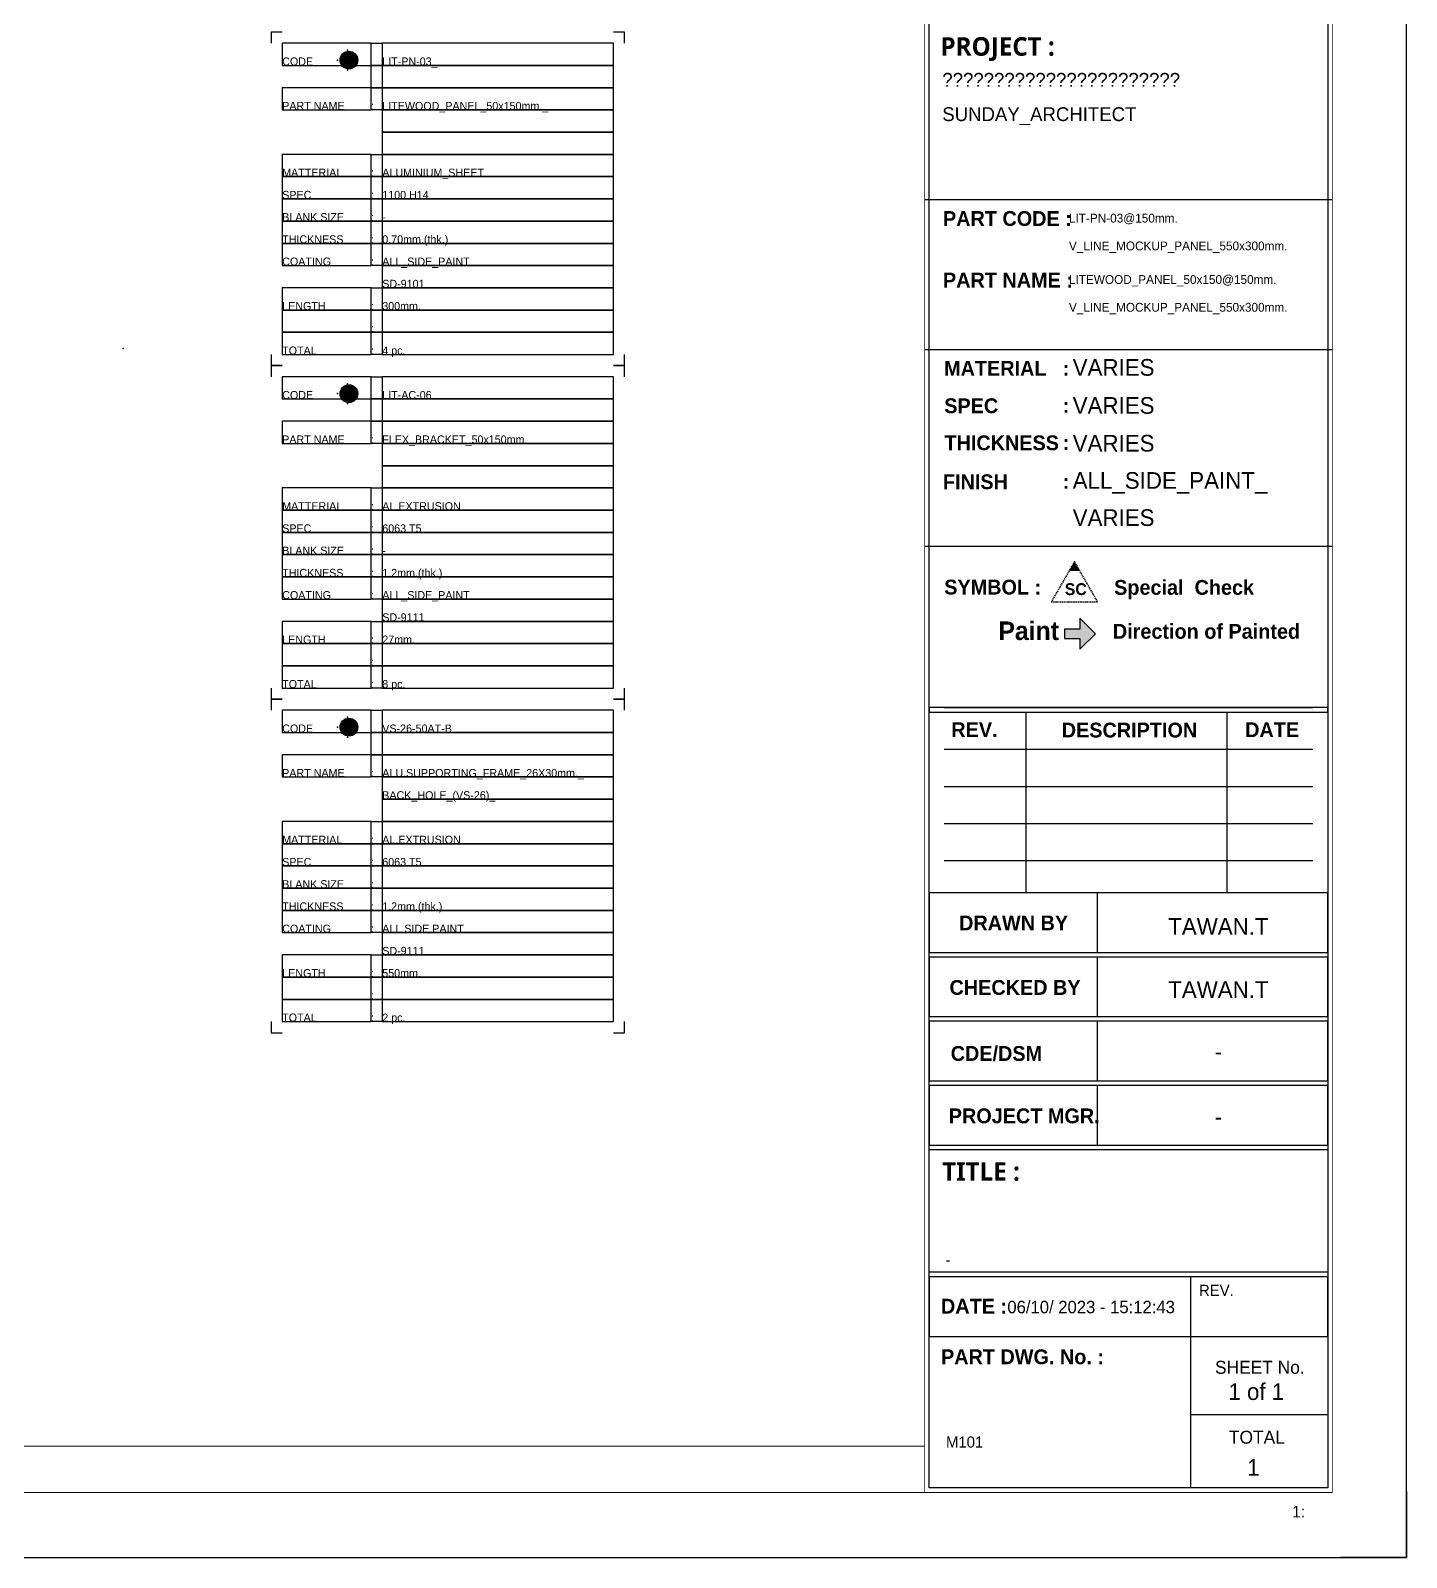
# Model space of a CAD drawing. Header units: millimetres. Extents: x -244126 to 368105, y -173968 to 259060.
# Drawn here: x 5930 to 6672, y 36859 to 37683 of the extents above; entities that cross this region are included whole.
import ezdxf
from ezdxf.enums import TextEntityAlignment as Align

# ---------------------------------------------------------------- set-up
doc = ezdxf.new("R2010")
doc.units = ezdxf.units.MM
doc.header["$MEASUREMENT"] = 0
for name, pattern in [('005_GG_TA_LINE', [13.75, 5, -1.25, 1.25, -1.25, 5]), ('BORDER2', [22.225, 6.35, -3.175, 6.35, -3.175, 0, -3.175]), ('HIDDEN', [9.525, 6.35, -3.175]), ('TA_HL_003.00000', [19.5, 10.65, -8.85])]:
    doc.linetypes.add(name, pattern=pattern)
for name, color, linetype in [('000 - D I M 0.25', 6, 'Continuous'), ('000 - H A T C H', 8, 'Continuous'), ('000 - L I N E 0.1', 1, 'Continuous'), ('000 - SYMBOL CON', 1, 'Continuous'), ('000 - T E X T', 4, 'Continuous'), ('000 - TITLEBLOCK', 4, 'Continuous'), ('A04_TUBE SERIES', 7, 'Continuous'), ('FL-Support ii', 5, 'Continuous'), ('T E X T', 4, 'Continuous')]:
    doc.layers.add(name, color=color, linetype=linetype)
doc.styles.add('BROWALLIA', font='BrowalliaUPC.ttf')
doc.styles.add('Cetury Gothic', font='GOTHIC.TTF')
doc.styles.add('MtXpl_BrowalliaUPC', font='BrowalliaUPC.ttf')
doc.styles.add('MtXpl_Century_Gothic', font='GOTHICB.TTF')
doc.styles.add('MtXpl_Malgun_Gothic', font='malgunbd.ttf')
doc.styles.add('TA', font='Cordia New.ttf', dxfattribs={"height": 4.5})

# ---------------------------------------------------------------- blocks, each defined once
blk = doc.blocks.new('A$Cfd196da9')
at = {"color": 0, "linetype": 'ByBlock', "const_width": 0.1}
blk.add_lwpolyline([(-143.5, -98), (96.5, -98), (96.5, 99), (-143.5, 99)], close=True, dxfattribs=at)
blk = doc.blocks.new('*U1674')
h = blk.add_hatch(color=150)
h.dxf.hatch_style = 1
h.paths.add_polyline_path([(1305.85, 537.41), (1302.96, 532.41), (1308.73, 532.41)])
at = {"layer": 'FL-Support ii'}
blk.add_hatch(color=1, dxfattribs=at).paths.add_polyline_path([(1308.82, 501.07), (1308.82, 506.9), (1317.17, 498.55), (1308.82, 490.2), (1308.82, 496.03), (1300.46, 496.03), (1300.46, 501.07)])
at = {"color": 3, "linetype": 'Continuous'}
for p, q in [((1225, 732.86), (1445, 732.86)), ((1445, 651.81), (1225, 651.81)), ((1445, 651.81), (1225, 651.81)), ((1445, 545.58), (1225, 545.58)), ((1279.52, 456.16), (1279.52, 358.66)), ((1387.98, 456.16), (1387.98, 358.66)), ((1235.52, 436.16), (1434.48, 436.16)), ((1318.09, 358.66), (1318.09, 326.52)), ((1318.09, 324.02), (1318.09, 291.88)), ((1318.09, 289.38), (1318.09, 257.23)), ((1318.09, 254.73), (1318.09, 222.59)), ((1368.49, 151.43), (1368.49, 119.29)), ((1368.49, 119.29), (1368.49, 37.5)), ((1368.49, 77.14), (1442.5, 77.14))]:
    blk.add_line(p, q, dxfattribs=at)
at = {"color": 8, "linetype": 'Continuous'}
for p, q in [((1235.52, 458.66), (1434.48, 458.66)), ((1235.52, 416.16), (1434.48, 416.16)), ((1235.52, 396.16), (1434.48, 396.16)), ((1235.52, 376.16), (1434.48, 376.16))]:
    blk.add_line(p, q, dxfattribs=at)
at = {"color": 150, "linetype": 'HIDDEN', "ltscale": 0.1}
blk.add_lwpolyline([(1293.35, 515.76), (1318.35, 515.76), (1305.85, 537.41), (1293.35, 515.76)], dxfattribs=at)
at = {"color": 3, "linetype": 'Continuous'}
for points in [[(1442.5, 456.16), (1442.5, 458.66), (1227.5, 458.66), (1227.5, 456.16)], [(1442.5, 326.52), (1442.5, 358.66), (1227.5, 358.66), (1227.5, 326.52)], [(1442.5, 291.88), (1442.5, 324.02), (1227.5, 324.02), (1227.5, 291.88)], [(1442.5, 257.23), (1442.5, 289.38), (1227.5, 289.38), (1227.5, 257.23)], [(1442.5, 222.59), (1442.5, 254.73), (1227.5, 254.73), (1227.5, 222.59)], [(1442.5, 220.09), (1442.5, 153.93), (1227.5, 153.93), (1227.5, 220.09)], [(1442.5, 119.29), (1442.5, 151.43), (1227.5, 151.43), (1227.5, 119.29)], [(1442.5, 119.29), (1442.5, 37.5), (1227.5, 37.5), (1227.5, 119.29)]]:
    blk.add_lwpolyline(points, close=True, dxfattribs=at)
blk.add_point((792.5, 652.5))
at = {"layer": '000 - L I N E 0.1', "color": 21, "linetype": 'Continuous'}
blk.add_lwpolyline([(1485, 35.6), (1485, 0), (1449.4, 0)], dxfattribs=at)
at = {"layer": '000 - T E X T', "color": 3, "const_width": 0.5}
blk.add_lwpolyline([(1445, 35), (1225, 35), (1225, 1020), (1445, 1020)], close=True, dxfattribs=at)
at = {"layer": '000 - T E X T', "color": 3}
blk.add_lwpolyline([(1442.5, 37.5), (1227.5, 37.5), (1227.5, 1017.5), (1442.5, 1017.5)], close=True, dxfattribs=at)
at = {"layer": '000 - T E X T', "color": 3, "const_width": 0.5}
blk.add_lwpolyline([(25, 60), (1225, 60)], dxfattribs=at)
at = {"layer": '000 - TITLEBLOCK', "color": 250}
blk.add_lwpolyline([(0, 0), (1485, 0), (1485, 1050), (0, 1050)], close=True, dxfattribs=at)
at = {"layer": 'FL-Support ii', "color": 5}
blk.add_lwpolyline([(1308.82, 490.2), (1317.17, 498.55), (1308.82, 506.9), (1308.82, 501.07), (1300.46, 501.07), (1300.46, 496.03), (1308.82, 496.03)], close=True, dxfattribs=at)
at = {"layer": '000 - T E X T', "color": 3, "xscale": 5, "yscale": 5, "zscale": 5}
blk.add_blockref('A$Cfd196da9', (742.5, 525), dxfattribs=at)
at = {"color": 4, "style": 'Cetury Gothic'}
blk.add_text(' 1:', height=6.255, dxfattribs=at).set_placement((1420.99, 21.6))
at = {"color": 4, "style": 'TA'}
blk.add_attdef('PAPER_SIZE', text='', height=6.25, dxfattribs=at).set_placement((1421.5, 24.94), align=Align.MIDDLE_RIGHT)
blk.add_attdef('SCALE_SIZE', text='', height=6.25, dxfattribs=at).set_placement((1433.78, 25.07), align=Align.MIDDLE_LEFT)
at = {"layer": '000 - D I M 0.25', "color": 2, "insert": (1297.48, 505.12), "char_height": 10, "width": 335.5681, "attachment_point": 3, "style": 'BROWALLIA'}
blk.add_mtext('{\\fBrowalliaUPC|b1|i0|c222|p34;Paint}', dxfattribs=at)
at = {"layer": '000 - T E X T', "linetype": '005_GG_TA_LINE', "insert": (1267.13, 138.51), "char_height": 6.7192, "attachment_point": 1, "style": 'Cetury Gothic'}
blk.add_mtext(' 06/10/ 2023 - 15:12:43 ', dxfattribs=at)
at = {"layer": '000 - T E X T', "color": 250, "style": 'TA'}
for tag, height, p in [('SUPERLINK', 5, (43.16, 1039.41)), ('NAMEFILE', 5, (43.16, 1029.41)), ('SC', 100, (8.41, 938.03))]:
    blk.add_attdef(tag, text='', height=height, dxfattribs=at).set_placement(p, align=Align.MIDDLE_LEFT)
at = {"layer": '000 - T E X T', "color": 4, "style": 'TA'}
for tag, height, p in [('NAME_JOB_1', 5, (1309.16, 845.63)), ('NAME_JOB_2', 5, (1309.16, 834.72)), ('NAME_PROJECT_1', 7.5, (1234.52, 797.42)), ('NAME_PROJECT_2', 7.5, (1234.52, 778.92)), ('NAME_PROJECT_3', 7.5, (1234.52, 760.42)), ('CODE_VALUE_1', 4.75, (1302.87, 722.8)), ('CODE_VALUE_2', 4.75, (1302.87, 707.8)), ('PART_NAME_VALUE_1', 4.75, (1302.87, 689.69)), ('PART_NAME_VALUE_2', 4.75, (1302.87, 674.69)), ('PART_NAME_VALUE_3', 4.75, (1302.87, 659.69)), ('MATTERIAL_VALUE_1', 9, (1304.89, 642.26)), ('SPEC_VALUE', 9, (1304.89, 621.71)), ('THICKNESS_VALUE', 9, (1304.89, 601.32)), ('COATING_VALUE_1', 9, (1304.89, 581.25)), ('COATING_VALUE_2', 9, (1304.89, 561.18)), ('NAME_TITLE_1', 6, (1236.27, 194.04)), ('NAME_TITLE_2', 6, (1236.27, 177.39)), ('NAME_TITLE_3', 6, (1236.27, 160.74)), ('DRAWING_NO1', 6, (1236.53, 82.29)), ('DRAWING_NO2', 6, (1236.53, 62.29))]:
    blk.add_attdef(tag, text='', height=height, dxfattribs=at).set_placement(p, align=Align.MIDDLE_LEFT)
for tag, p in [('NAME_DAFT', (1383.53, 340.54)), ('NAME_CHECKED', (1383.53, 306.49)), ('NAME_DESIGNER', (1383.53, 273.03)), ('NAME_DESIGN_MGR', (1383.53, 237.79))]:
    blk.add_attdef(tag, text='', height=9, dxfattribs=at).set_placement(p, align=Align.MIDDLE_CENTER)
for tag, p, height in [('REV', (1383.82, 125.62), 9.38), ('NAME_REMARK', (138.21, 43.26), 10)]:
    blk.add_attdef(tag, p, '', height=height, dxfattribs=at)
at = {"layer": '000 - T E X T', "color": 4, "style": 'Cetury Gothic'}
for tag, p in [('SHEET_NO.', (1403.95, 84.99)), ('TOTAL_SHEET_NO.', (1402.41, 44.1))]:
    blk.add_attdef(tag, text='', height=9, dxfattribs=at).set_placement(p, align=Align.CENTER)
at = {"layer": 'T E X T', "color": 4, "linetype": '005_GG_TA_LINE'}
for s, height, style, p in [('PROJECT :', 10, 'MtXpl_Malgun_Gothic', (1233.54, 810.46)), ('PART CODE :', 8, 'MtXpl_Century_Gothic', (1234.88, 718.59)), ('PART NAME :', 8, 'MtXpl_Century_Gothic', (1234.88, 685.37)), ('MATERIAL', 8, 'MtXpl_Century_Gothic', (1235.49, 637.74)), (':', 8, 'MtXpl_Century_Gothic', (1299.55, 637.74)), ('SPEC', 8, 'MtXpl_Century_Gothic', (1235.57, 617.54)), (':', 8, 'MtXpl_Century_Gothic', (1299.55, 617.74)), ('THICKNESS', 8, 'MtXpl_Century_Gothic', (1235.67, 597.54)), (':', 8, 'MtXpl_Century_Gothic', (1299.55, 597.74)), ('FINISH', 8, 'MtXpl_Century_Gothic', (1234.86, 576.53)), (':', 8, 'MtXpl_Century_Gothic', (1299.55, 576.73)), ('SYMBOL :', 8, 'MtXpl_Century_Gothic', (1235.57, 519.67)), ('Special  Check', 8, 'MtXpl_Century_Gothic', (1327.25, 519.52)), ('Direction of Painted', 8, 'MtXpl_Century_Gothic', (1326.55, 495.81)), ('REV.', 8, 'MtXpl_Century_Gothic', (1239.38, 442.73)), ('DESCRIPTION', 8, 'MtXpl_Century_Gothic', (1298.98, 442.52)), ('DATE', 8, 'MtXpl_Century_Gothic', (1397.95, 442.73)), ('DRAWN BY', 8, 'MtXpl_Century_Gothic', (1243.57, 338.45)), ('CHECKED BY', 8, 'MtXpl_Century_Gothic', (1238.41, 303.6)), ('CDE/DSM', 8, 'MtXpl_Century_Gothic', (1239.06, 268)), ('PROJECT MGR.', 8, 'MtXpl_Century_Gothic', (1238.01, 234.31)), ('TITLE :', 10, 'MtXpl_Malgun_Gothic', (1234.5, 203.31)), ('REV.', 6, 'Cetury Gothic', (1373.06, 141.16)), ('DATE :', 8, 'MtXpl_Century_Gothic', (1233.81, 131.61)), ('PART DWG. No. :', 8, 'MtXpl_Century_Gothic', (1233.82, 104.31)), ('SHEET No.', 7, 'Cetury Gothic', (1381.7, 99.12)), ('TOTAL', 7, 'Cetury Gothic', (1389.2, 61.41))]:
    blk.add_text(s, height=height, dxfattribs=dict(at, style=style)).set_placement(p)
at = {"layer": 'T E X T', "color": 150, "insert": (1300.61, 525.78), "char_height": 6.4, "attachment_point": 1, "style": 'Cetury Gothic'}
blk.add_mtext('{\\fCentury Gothic|b1|i0|c0|p34;SC}', dxfattribs=at)
blk = doc.blocks.new('A$C829836ee')
for p in [(0, 3), (0, -3)]:
    blk.add_point(p)
blk = doc.blocks.new('*U5006')
at = {"layer": '000 - H A T C H'}
h = blk.add_hatch(color=250, dxfattribs=at)
h.dxf.hatch_style = 1
edge = h.paths.add_edge_path()
edge.add_arc((15, -3.8), 2, 90, 270, ccw=False)
edge.add_line((15, -1.8), (15, -1.8))
edge.add_arc((15, -3.8), 2, -90, 90, ccw=False)
edge.add_line((15, -5.8), (15, -5.8))
at = {"layer": '000 - SYMBOL CON', "color": 2}
blk.add_lwpolyline([(15, -5.8, -1), (15, -1.8), (15, -1.8, -1), (15, -5.8)], format="xyb", close=True, dxfattribs=at)
at = {"layer": 'A04_TUBE SERIES', "color": 3}
blk.add_point((12.41, -3.8), dxfattribs=at)
at = {"layer": 'Defpoints', "color": 250}
for points in [[(0, 2.5), (-2.5, 2.5), (-2.5, 0)], [(77, 0), (77, 2.5), (74.5, 2.5)], [(-2.5, -70), (-2.5, -72.5), (0, -72.5)], [(74.5, -72.5), (77, -72.5), (77, -70)]]:
    blk.add_lwpolyline(points, dxfattribs=at)
for points in [[(0, -5), (20, -5), (20, 0), (0, 0)], [(20, 0), (22.5, 0), (22.5, -5), (20, -5)], [(22.5, -5), (74.5, -5), (74.5, 0), (22.5, 0)], [(20, -5), (22.5, -5), (22.5, -10), (20, -10)], [(22.5, -10), (74.5, -10), (74.5, -5), (22.5, -5)], [(0, -15), (20, -15), (20, -10), (0, -10)], [(20, -10), (22.5, -10), (22.5, -15), (20, -15)], [(22.5, -15), (74.5, -15), (74.5, -10), (22.5, -10)], [(22.5, -20), (74.5, -20), (74.5, -15), (22.5, -15)], [(22.5, -25), (74.5, -25), (74.5, -20), (22.5, -20)], [(0, -30), (20, -30), (20, -25), (0, -25)], [(20, -25), (22.5, -25), (22.5, -30), (20, -30)], [(22.5, -30), (74.5, -30), (74.5, -25), (22.5, -25)], [(0, -35), (20, -35), (20, -30), (0, -30)], [(20, -30), (22.5, -30), (22.5, -35), (20, -35)], [(22.5, -35), (74.5, -35), (74.5, -30), (22.5, -30)], [(0, -40), (20, -40), (20, -35), (0, -35)], [(20, -35), (22.5, -35), (22.5, -40), (20, -40)], [(22.5, -40), (74.5, -40), (74.5, -35), (22.5, -35)], [(0, -45), (20, -45), (20, -40), (0, -40)], [(20, -40), (22.5, -40), (22.5, -45), (20, -45)], [(22.5, -45), (74.5, -45), (74.5, -40), (22.5, -40)], [(0, -50), (20, -50), (20, -45), (0, -45)], [(20, -45), (22.5, -45), (22.5, -50), (20, -50)], [(22.5, -50), (74.5, -50), (74.5, -45), (22.5, -45)], [(22.5, -55), (74.5, -55), (74.5, -50), (22.5, -50)], [(0, -60), (20, -60), (20, -55), (0, -55)], [(20, -55), (22.5, -55), (22.5, -60), (20, -60)], [(22.5, -60), (74.5, -60), (74.5, -55), (22.5, -55)], [(0, -65), (20, -65), (20, -60), (0, -60)], [(20, -60), (22.5, -60), (22.5, -65), (20, -65)], [(22.5, -65), (74.5, -65), (74.5, -60), (22.5, -60)], [(0, -70), (20, -70), (20, -65), (0, -65)], [(20, -65), (22.5, -65), (22.5, -70), (20, -70)], [(22.5, -70), (74.5, -70), (74.5, -65), (22.5, -65)]]:
    blk.add_lwpolyline(points, close=True, dxfattribs=at)
at = {"xscale": 0.7454636594928784, "yscale": 0.7454636594928784, "zscale": 0.7454636594928784}
blk.add_blockref('A$C829836ee', (14.71, -3.8), dxfattribs=at)
at = {"layer": '000 - T E X T', "linetype": 'BORDER2', "style": 'TA'}
for s, p in [('CODE', (0, -5)), ('PART NAME', (0, -15)), (':', (20, -15)), ('MATTERIAL', (0, -30)), (':', (20, -30)), ('SPEC', (0, -35)), (':', (20, -35)), ('BLANK SIZE', (0, -40)), (':', (20, -40)), ('THICKNESS', (0, -45)), (':', (20, -45)), ('COATING', (0, -50)), (':', (20, -50)), ('LENGTH', (0, -60)), (':', (20, -60)), (':', (20, -65)), ('TOTAL', (0, -70)), (':', (20, -70))]:
    blk.add_text(s, height=1.8, dxfattribs=at).set_placement(p)
at = {"layer": '000 - T E X T', "style": 'TA', "flags": 1}
blk.add_attdef('BLK_NAME', (1.99, 0.93), '', height=1.8, dxfattribs=at)
at = {"layer": '000 - T E X T', "style": 'MtXpl_BrowalliaUPC'}
blk.add_attdef('NO.CODE', text='', height=1.49, dxfattribs=at).set_placement((14.98, -3.76), align=Align.MIDDLE_CENTER)
at = {"layer": '000 - T E X T', "style": 'TA'}
for tag, p in [('CODE_VALUE_1', (22.5, -5)), ('CODE_VALUE_2', (22.5, -10)), ('PART_NAME_VALUE_1', (22.5, -15)), ('PART_NAME_VALUE_2', (22.5, -20)), ('PART_NAME_VALUE_3', (22.5, -25)), ('MATTERIAL_VALUE_1', (22.5, -30)), ('SPEC_VALUE', (22.5, -35)), ('BLANK_SIZE_VALUE', (22.5, -40)), ('THICKNESS_VALUE', (22.5, -45)), ('COATING_VALUE_1', (22.5, -50)), ('COATING_VALUE_2', (22.5, -55)), ('LENGTH_VALUE_1', (22.5, -60)), ('LENGTH_VALUE_2', (22.5, -65)), ('TOTAL_VALUE', (22.5, -70))]:
    blk.add_attdef(tag, p, '', height=1.8, dxfattribs=at)
blk = doc.blocks.new('*U5009')
at = {"layer": '000 - H A T C H'}
h = blk.add_hatch(color=250, dxfattribs=at)
h.dxf.hatch_style = 1
edge = h.paths.add_edge_path()
edge.add_arc((15, -3.8), 2, 90, 270, ccw=False)
edge.add_line((15, -1.8), (15, -1.8))
edge.add_arc((15, -3.8), 2, -90, 90, ccw=False)
edge.add_line((15, -5.8), (15, -5.8))
at = {"layer": '000 - SYMBOL CON', "color": 2}
blk.add_lwpolyline([(15, -5.8, -1), (15, -1.8), (15, -1.8, -1), (15, -5.8)], format="xyb", close=True, dxfattribs=at)
at = {"layer": 'A04_TUBE SERIES', "color": 3}
blk.add_point((12.41, -3.8), dxfattribs=at)
at = {"layer": 'Defpoints', "color": 250}
for points in [[(0, 2.5), (-2.5, 2.5), (-2.5, 0)], [(77, 0), (77, 2.5), (74.5, 2.5)], [(-2.5, -70), (-2.5, -72.5), (0, -72.5)], [(74.5, -72.5), (77, -72.5), (77, -70)]]:
    blk.add_lwpolyline(points, dxfattribs=at)
for points in [[(0, -5), (20, -5), (20, 0), (0, 0)], [(20, 0), (22.5, 0), (22.5, -5), (20, -5)], [(22.5, -5), (74.5, -5), (74.5, 0), (22.5, 0)], [(20, -5), (22.5, -5), (22.5, -10), (20, -10)], [(22.5, -10), (74.5, -10), (74.5, -5), (22.5, -5)], [(0, -15), (20, -15), (20, -10), (0, -10)], [(20, -10), (22.5, -10), (22.5, -15), (20, -15)], [(22.5, -15), (74.5, -15), (74.5, -10), (22.5, -10)], [(22.5, -20), (74.5, -20), (74.5, -15), (22.5, -15)], [(22.5, -25), (74.5, -25), (74.5, -20), (22.5, -20)], [(0, -30), (20, -30), (20, -25), (0, -25)], [(20, -25), (22.5, -25), (22.5, -30), (20, -30)], [(22.5, -30), (74.5, -30), (74.5, -25), (22.5, -25)], [(0, -35), (20, -35), (20, -30), (0, -30)], [(20, -30), (22.5, -30), (22.5, -35), (20, -35)], [(22.5, -35), (74.5, -35), (74.5, -30), (22.5, -30)], [(0, -40), (20, -40), (20, -35), (0, -35)], [(20, -35), (22.5, -35), (22.5, -40), (20, -40)], [(22.5, -40), (74.5, -40), (74.5, -35), (22.5, -35)], [(0, -45), (20, -45), (20, -40), (0, -40)], [(20, -40), (22.5, -40), (22.5, -45), (20, -45)], [(22.5, -45), (74.5, -45), (74.5, -40), (22.5, -40)], [(0, -50), (20, -50), (20, -45), (0, -45)], [(20, -45), (22.5, -45), (22.5, -50), (20, -50)], [(22.5, -50), (74.5, -50), (74.5, -45), (22.5, -45)], [(22.5, -55), (74.5, -55), (74.5, -50), (22.5, -50)], [(0, -60), (20, -60), (20, -55), (0, -55)], [(20, -55), (22.5, -55), (22.5, -60), (20, -60)], [(22.5, -60), (74.5, -60), (74.5, -55), (22.5, -55)], [(0, -65), (20, -65), (20, -60), (0, -60)], [(20, -60), (22.5, -60), (22.5, -65), (20, -65)], [(22.5, -65), (74.5, -65), (74.5, -60), (22.5, -60)], [(0, -70), (20, -70), (20, -65), (0, -65)], [(20, -65), (22.5, -65), (22.5, -70), (20, -70)], [(22.5, -70), (74.5, -70), (74.5, -65), (22.5, -65)]]:
    blk.add_lwpolyline(points, close=True, dxfattribs=at)
at = {"xscale": 0.7454636594928784, "yscale": 0.7454636594928784, "zscale": 0.7454636594928784}
blk.add_blockref('A$C829836ee', (14.71, -3.8), dxfattribs=at)
at = {"layer": '000 - T E X T', "linetype": 'BORDER2', "style": 'TA'}
for s, p in [('CODE', (0, -5)), ('PART NAME', (0, -15)), (':', (20, -15)), ('MATTERIAL', (0, -30)), (':', (20, -30)), ('SPEC', (0, -35)), (':', (20, -35)), ('BLANK SIZE', (0, -40)), (':', (20, -40)), ('THICKNESS', (0, -45)), (':', (20, -45)), ('COATING', (0, -50)), (':', (20, -50)), ('LENGTH', (0, -60)), (':', (20, -60)), (':', (20, -65)), ('TOTAL', (0, -70)), (':', (20, -70))]:
    blk.add_text(s, height=1.8, dxfattribs=at).set_placement(p)
at = {"layer": '000 - T E X T', "style": 'TA', "flags": 1}
blk.add_attdef('BLK_NAME', (1.99, 0.93), '', height=1.8, dxfattribs=at)
at = {"layer": '000 - T E X T', "style": 'MtXpl_BrowalliaUPC'}
blk.add_attdef('NO.CODE', text='', height=1.49, dxfattribs=at).set_placement((14.98, -3.76), align=Align.MIDDLE_CENTER)
at = {"layer": '000 - T E X T', "style": 'TA'}
for tag, p in [('CODE_VALUE_1', (22.5, -5)), ('CODE_VALUE_2', (22.5, -10)), ('PART_NAME_VALUE_1', (22.5, -15)), ('PART_NAME_VALUE_2', (22.5, -20)), ('PART_NAME_VALUE_3', (22.5, -25)), ('MATTERIAL_VALUE_1', (22.5, -30)), ('SPEC_VALUE', (22.5, -35)), ('BLANK_SIZE_VALUE', (22.5, -40)), ('THICKNESS_VALUE', (22.5, -45)), ('COATING_VALUE_1', (22.5, -50)), ('COATING_VALUE_2', (22.5, -55)), ('LENGTH_VALUE_1', (22.5, -60)), ('LENGTH_VALUE_2', (22.5, -65)), ('TOTAL_VALUE', (22.5, -70))]:
    blk.add_attdef(tag, p, '', height=1.8, dxfattribs=at)

msp = doc.modelspace()

# ---------------------------------------------------------------- block references
at = {"color": 2, "linetype": 'TA_HL_003.00000'}
ref = msp.add_blockref('*U1674', (5187.06303, 36859.28063), dxfattribs=at)
ref.add_attrib('NAME_PROJECT_1', 'ปรับปรุงอาคารสำนักงานออฟฟิศ', dxfattribs={"layer": '000 - T E X T', "color": 4, "height": 7.5, "style": 'TA'}).set_placement((6421.5794, 37656.70331), align=Align.MIDDLE_LEFT)
ref.add_attrib('NAME_PROJECT_2', 'SUNDAY_ARCHITECT', dxfattribs={"layer": '000 - T E X T', "color": 4, "height": 7.5, "style": 'TA'}).set_placement((6421.5794, 37638.20331), align=Align.MIDDLE_LEFT)
ref.add_attrib('CODE_VALUE_1', 'LIT-PN-03@150mm.', dxfattribs={"layer": '000 - T E X T', "color": 4, "height": 4.75, "style": 'TA'}).set_placement((6489.93433, 37582.08557), align=Align.MIDDLE_LEFT)
ref.add_attrib('CODE_VALUE_2', 'V_LINE_MOCKUP_PANEL_550x300mm.', dxfattribs={"layer": '000 - T E X T', "color": 4, "height": 4.75, "style": 'TA'}).set_placement((6489.93433, 37567.08557), align=Align.MIDDLE_LEFT)
ref.add_attrib('PART_NAME_VALUE_1', 'LITEWOOD_PANEL_50x150@150mm.', dxfattribs={"layer": '000 - T E X T', "color": 4, "height": 4.75, "style": 'TA'}).set_placement((6489.93433, 37548.96649), align=Align.MIDDLE_LEFT)
ref.add_attrib('PART_NAME_VALUE_2', 'V_LINE_MOCKUP_PANEL_550x300mm.', dxfattribs={"layer": '000 - T E X T', "color": 4, "height": 4.75, "style": 'TA'}).set_placement((6489.93433, 37533.96649), align=Align.MIDDLE_LEFT)
ref.add_attrib('MATTERIAL_VALUE_1', 'VARIES', dxfattribs={"layer": '000 - T E X T', "color": 4, "height": 9, "style": 'TA'}).set_placement((6491.95518, 37501.53936), align=Align.MIDDLE_LEFT)
ref.add_attrib('SPEC_VALUE', 'VARIES', dxfattribs={"layer": '000 - T E X T', "color": 4, "height": 9, "style": 'TA'}).set_placement((6491.95518, 37480.9909), align=Align.MIDDLE_LEFT)
ref.add_attrib('THICKNESS_VALUE', 'VARIES', dxfattribs={"layer": '000 - T E X T', "color": 4, "height": 9, "style": 'TA'}).set_placement((6491.95518, 37460.60174), align=Align.MIDDLE_LEFT)
ref.add_attrib('COATING_VALUE_1', 'ALL_SIDE_PAINT_', dxfattribs={"layer": '000 - T E X T', "color": 4, "height": 9, "style": 'TA'}).set_placement((6491.95518, 37440.53115), align=Align.MIDDLE_LEFT)
ref.add_attrib('COATING_VALUE_2', 'VARIES', dxfattribs={"layer": '000 - T E X T', "color": 4, "height": 9, "style": 'TA'}).set_placement((6491.95518, 37420.46057), align=Align.MIDDLE_LEFT)
ref.add_attrib('NAME_DAFT', 'TAWAN.T', dxfattribs={"layer": '000 - T E X T', "color": 4, "height": 9, "style": 'TA'}).set_placement((6570.59047, 37199.82081), align=Align.MIDDLE_CENTER)
ref.add_attrib('NAME_CHECKED', 'TAWAN.T', dxfattribs={"layer": '000 - T E X T', "color": 4, "height": 9, "style": 'TA'}).set_placement((6570.59047, 37165.76855), align=Align.MIDDLE_CENTER)
ref.add_attrib('NAME_DESIGNER', '-', dxfattribs={"layer": '000 - T E X T', "color": 4, "height": 9, "style": 'TA'}).set_placement((6570.59047, 37132.30878), align=Align.MIDDLE_CENTER)
ref.add_attrib('NAME_DESIGN_MGR', '-', dxfattribs={"layer": '000 - T E X T', "color": 4, "height": 9, "style": 'TA'}).set_placement((6570.59047, 37097.07153), align=Align.MIDDLE_CENTER)
ref.add_attrib('NAME_TITLE_3', '-', dxfattribs={"layer": '000 - T E X T', "color": 4, "height": 6, "style": 'TA'}).set_placement((6423.3294, 37020.02397), align=Align.MIDDLE_LEFT)
ref.add_attrib('DRAWING_NO2', 'M101', dxfattribs={"layer": '000 - T E X T', "color": 4, "height": 6, "style": 'TA'}).set_placement((6423.5902, 36921.56687), align=Align.MIDDLE_LEFT)
ref.add_attrib('SHEET_NO.', '1 of 1', dxfattribs={"layer": '000 - T E X T', "color": 4, "height": 9, "style": 'Cetury Gothic'}).set_placement((6591.01038, 36944.27499), align=Align.CENTER)
ref.add_attrib('TOTAL_SHEET_NO.', '1', dxfattribs={"layer": '000 - T E X T', "color": 4, "height": 9, "style": 'Cetury Gothic'}).set_placement((6589.47763, 36903.38023), align=Align.CENTER)
at = {"layer": 'A04_TUBE SERIES', "color": 3, "xscale": 2.4, "yscale": 2.4, "zscale": 2.4}
for name, p, values in [('*U5006', (6065.36745, 37676.48063), {'NO.CODE': '1', 'CODE_VALUE_1': 'LIT-PN-03_', 'PART_NAME_VALUE_1': 'LITEWOOD_PANEL_50x150mm._', 'MATTERIAL_VALUE_1': 'ALUMINIUM_SHEET', 'SPEC_VALUE': '1100 H14', 'BLANK_SIZE_VALUE': '-', 'THICKNESS_VALUE': '0.70mm.(thk.)', 'COATING_VALUE_1': 'ALL_SIDE_PAINT', 'COATING_VALUE_2': 'SD-9101', 'LENGTH_VALUE_1': '300mm. ', 'TOTAL_VALUE': '4 pc.'}), ('*U5006', (6065.36745, 37496.48063), {'NO.CODE': '2', 'CODE_VALUE_1': 'LIT-AC-06', 'PART_NAME_VALUE_1': 'FLEX_BRACKET_50x150mm.', 'MATTERIAL_VALUE_1': 'AL.EXTRUSION', 'SPEC_VALUE': '6063 T5', 'BLANK_SIZE_VALUE': '-', 'THICKNESS_VALUE': '1.2mm.(thk.)', 'COATING_VALUE_1': 'ALL_SIDE_PAINT', 'COATING_VALUE_2': 'SD-9111', 'LENGTH_VALUE_1': '27mm. ', 'TOTAL_VALUE': '8 pc.'}), ('*U5009', (6065.36745, 37316.48063), {'NO.CODE': '3', 'CODE_VALUE_1': 'VS-26-50AT-B', 'PART_NAME_VALUE_1': 'ALU.SUPPORTING_FRAME_26X30mm._', 'PART_NAME_VALUE_2': 'BACK_HOLE_(VS-26)_', 'MATTERIAL_VALUE_1': 'AL.EXTRUSION', 'SPEC_VALUE': '6063 T5', 'THICKNESS_VALUE': '1.2mm.(thk.)', 'COATING_VALUE_1': 'ALL SIDE PAINT', 'COATING_VALUE_2': 'SD-9111', 'LENGTH_VALUE_1': '550mm.', 'TOTAL_VALUE': '2 pc.'})]:
    msp.add_blockref(name, p, dxfattribs=at).add_auto_attribs(values)

doc.saveas('drawing.dxf')
